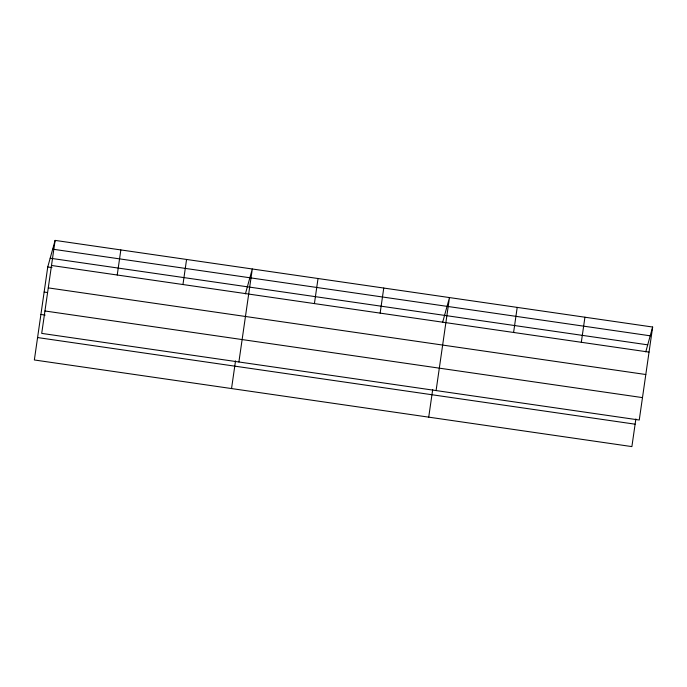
<?xml version="1.0" encoding="UTF-8"?>
<svg xmlns="http://www.w3.org/2000/svg" width="687" height="687" viewBox="0 0 687 687"><rect width="100%" height="100%" fill="white"/><g stroke="black" fill="none" stroke-linecap="round" stroke-linejoin="round"><path stroke-width="1.03" d="M55.115 240.398L41.709 333.393L639.254 420.023L652.65 327.029L55.115 240.398L47.747 266.977L34.35 359.971L631.885 446.602L635.87 418.941M117.228 275.006L120.843 249.931M182.957 284.53L186.572 259.463M231.536 388.559L235.521 360.898M238.896 361.98L252.301 268.986L245.422 293.813M314.414 303.594L318.029 278.518M380.143 313.117L383.758 288.051M428.722 417.146L432.707 389.486M436.09 390.568L449.487 297.574L442.608 322.401M513.593 332.465L517.208 307.398M581.314 342.289L584.929 317.214M645.771 351.856L652.65 327.029M52.684 249.175L650.22 335.806M50.177 258.209L647.721 344.84M51.499 265.474L649.035 352.105M47.747 266.977L51.989 267.595M48.27 287.887L645.806 374.518M44.14 292.052L47.317 292.516M44.938 310.979L642.482 397.61M40.911 314.466L45.144 315.075M37.579 337.557L635.114 424.188"/></g></svg>
